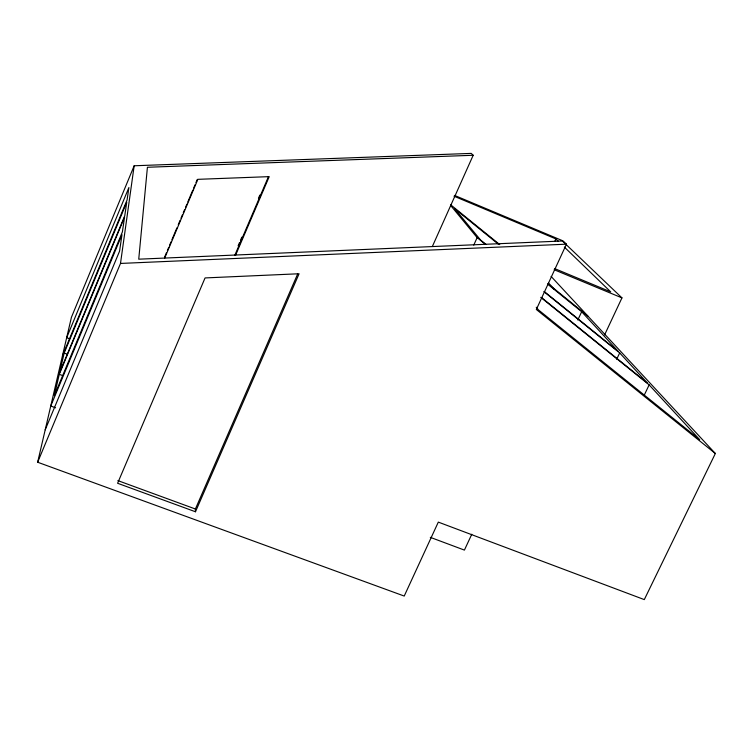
<?xml version="1.0" encoding="UTF-8"?>
<svg xmlns="http://www.w3.org/2000/svg" width="753" height="753" viewBox="0 0 753 753"><rect width="100%" height="100%" fill="white"/><g stroke="black" fill="none" stroke-linecap="round" stroke-linejoin="round"><path stroke-width="1.13" d="M551.092 276.407L715.35 453.504L644.295 599.604L438.312 522.111L404.22 596.056L37.65 462.229L120.499 263.437L134.166 165.773L471.227 153.396L473.185 155.269L432.495 246.175M59.271 374.316L54.348 395.617L122.381 231.943L124.574 217.052L59.271 374.316L62.49 375.521M64.184 353.035L59.675 372.537L124.753 215.81L126.749 202.199L64.184 353.035L67.262 354.202M37.65 462.229L71.431 317.277L134.166 165.773M62.471 355.717L127.088 199.94L128.904 187.525L66.669 337.692L69.615 338.822M45.199 429.841L119.567 251.154L121.986 234.663L50.752 406.018L55.581 407.815M164.653 256.989L166.469 252.679M167.373 250.523L168.738 247.285M169.651 245.13L171.006 241.892M171.919 239.736L176.908 227.886M178.273 224.648L180.08 220.337M180.993 218.182L182.348 214.944M183.261 212.788L184.626 209.56M185.53 207.404L186.895 204.167M187.798 202.011L192.787 190.151M193.7 187.996L195.055 184.767M195.968 182.602L197.324 179.374M164.615 258.279L197.86 179.336L269.226 176.635L235.51 255.399M238.136 245.77L239.529 242.541M240.452 240.376L241.835 237.148M258.448 198.321L259.832 195.083M234.851 255.201L268.454 176.691M195.479 511.767L299.082 273.753L205.061 277.932L117.6 483.266L195.479 511.767L195.394 509.009L297.604 274.139M473.759 245.12L477.138 237.628L450.699 205.531M554.914 241.035L555.893 238.917L453.993 196.194M473.185 155.269L147.419 167.27L138.74 259.183L563.056 240.951L566.435 244.179L536.334 309.483L715.35 453.504M471.792 534.235L464.413 550.095L430.311 537.341M577.815 320.006L581.664 311.733L547.892 284.342M604.593 334.887L621.959 297.877L561.747 240.358L454.558 195.413M616.688 359.266L619.672 352.931L543.845 291.59M644.097 395.485L649.142 384.877L540.748 297.36M120.499 263.437L566.435 244.179M117.854 480.602L195.394 509.009M554.462 268.51L610.702 291.863L564.326 247.059M554.17 269.734L621.959 297.877M486.109 244.499L480.64 240.075L454.793 208.854L498.608 244.377M544.457 291.693L618.298 351.435L581.664 311.733M477.138 237.628L485.365 244.283M541.463 297.491L647.58 383.183L619.672 352.931M450.699 204.807L499.747 244.584M547.883 283.627L587.848 316.034M555.893 238.917L558.425 241.355M649.142 384.877L699.716 439.696L538.48 309.935L536.23 307.224M548.645 283.156L554.095 289.171"/></g></svg>
